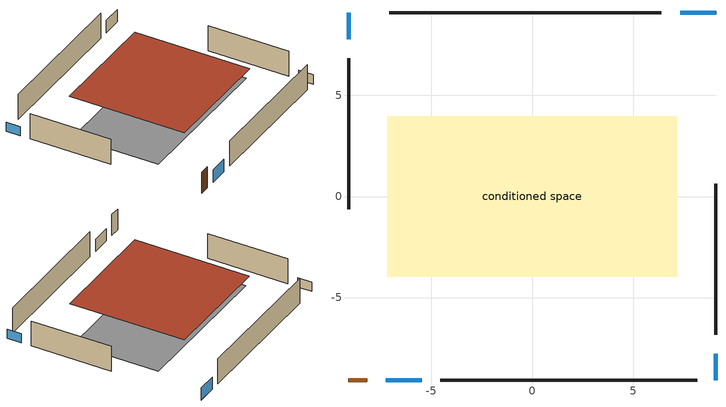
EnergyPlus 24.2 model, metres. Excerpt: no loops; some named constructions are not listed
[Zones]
conditioned space
 floor foundation (Slab1 construction): -7.17,-3.98 -7.17,3.98 7.17,3.98 7.17,-3.98 z0
 wall outside (AdiabaticWallConstruction 1): -9.09,-9.09 -8.17,-9.09 z0:2.03
 wall outside (AdiabaticWallConstruction): 9.09,9.09 7.32,9.09 / -7.24,-9.09 -5.48,-9.09 z0:1.19; 9.09,-9.09 9.09,-7.77 / -9.09,9.09 -9.09,7.77 z0:0.89
 wall outside (Wall1 construction): 6.39,9.09 -7.08,9.09 z0:2.44
 wall outside (Wall2 construction): 9.09,-6.84 9.09,0.64 z0:2.44
 wall outside (Wall3 construction): -4.55,-9.09 8.16,-9.09 z0:2.44
 wall outside (Wall4 construction): -9.09,6.84 -9.09,-0.64 z0:2.44
 window (WindowConstruction): 9.09,9.09 7.32,9.09 z0:1.19
 window (WindowConstruction 1): 9.09,-9.09 9.09,-7.77 z0:0.88
 window (WindowConstruction 2): -7.24,-9.09 -5.48,-9.09 z0:1.19
 window (WindowConstruction 3): -9.09,9.09 -9.09,7.77 z0:0.88
 door (Door): -9.09,-9.09 -8.17,-9.09 z0:2.03
 roof outside (Roof1 construction): -5.34,5.34 -5.34,-5.34 5.34,-5.34 5.34,5.34 z2.44
[Schedule:Day:Interval]
cooling season schedule day; cooling season schedule day 2; cooling season schedule default day; natural vent schedule default day: No, 24:00, 0
cooling season schedule day 1; natural vent schedule day: No, 24:00, 1
[Schedule:Week:Daily]
cooling season schedule Week Rule - Jan1-May26: cooling season schedule day, cooling season schedule day, cooling season schedule day, cooling season schedule day, cooling season schedule day, cooling season schedule day, cooling season schedule day, cooling season schedule default day, cooling season schedule default day, cooling season schedule default day, cooling season schedule default day, cooling season schedule default day
cooling season schedule Week Rule - May27-Jun2: cooling season schedule day, cooling season schedule day, cooling season schedule day, cooling season schedule day, cooling season schedule day, cooling season schedule day 1, cooling season schedule day 1, cooling season schedule default day, cooling season schedule default day, cooling season schedule default day, cooling season schedule default day, cooling season schedule default day
cooling season schedule Week Rule - Jun3-Sep29: cooling season schedule day 1, cooling season schedule day 1, cooling season schedule day 1, cooling season schedule day 1, cooling season schedule day 1, cooling season schedule day 1, cooling season schedule day 1, cooling season schedule default day, cooling season schedule default day, cooling season schedule default day, cooling season schedule default day, cooling season schedule default day
cooling season schedule Week Rule - Sep30-Oct6: cooling season schedule day 1, cooling season schedule day 2, cooling season schedule day 2, cooling season schedule day 2, cooling season schedule day 2, cooling season schedule day 2, cooling season schedule day 2, cooling season schedule default day, cooling season schedule default day, cooling season schedule default day, cooling season schedule default day, cooling season schedule default day
cooling season schedule Week Rule - Oct7-Dec31: cooling season schedule day 2, cooling season schedule day 2, cooling season schedule day 2, cooling season schedule day 2, cooling season schedule day 2, cooling season schedule day 2, cooling season schedule day 2, cooling season schedule default day, cooling season schedule default day, cooling season schedule default day, cooling season schedule default day, cooling season schedule default day
natural vent schedule Week Rule - Jan1-Jan6: natural vent schedule day, natural vent schedule day, natural vent schedule default day, natural vent schedule day, natural vent schedule default day, natural vent schedule day, natural vent schedule default day, natural vent schedule default day, natural vent schedule default day, natural vent schedule default day, natural vent schedule default day, natural vent schedule default day
natural vent schedule Week Rule - Jan7-Dec31: natural vent schedule default day, natural vent schedule day, natural vent schedule default day, natural vent schedule day, natural vent schedule default day, natural vent schedule day, natural vent schedule default day, natural vent schedule default day, natural vent schedule default day, natural vent schedule default day, natural vent schedule default day, natural vent schedule default day
[Schedule:Year]
cooling season schedule: cooling season schedule Week Rule - Jan1-May26, 1, 1, 5, 26, cooling season schedule Week Rule - May27-Jun2, 5, 27, 6, 2, cooling season schedule Week Rule - Jun3-Sep29, 6, 3, 9, 29, cooling season schedule Week Rule - Sep30-Oct6, 9, 30, 10, 6, cooling season schedule Week Rule - Oct7-Dec31, 10, 7, 12, 31
natural vent schedule: natural vent schedule Week Rule - Jan1-Jan6, 1, 1, 1, 6, natural vent schedule Week Rule - Jan7-Dec31, 1, 7, 12, 31
[Schedule:File]
hot_water_dishwasher: File=in.schedules.csv; Column Number=6; Rows to Skip at Top=1; Number of Hours of Data=8760; Column Separator=Comma; Interpolate to Timestep=Yes; Minutes per Item=15; Adjust Schedule for Daylight Savings=Yes
